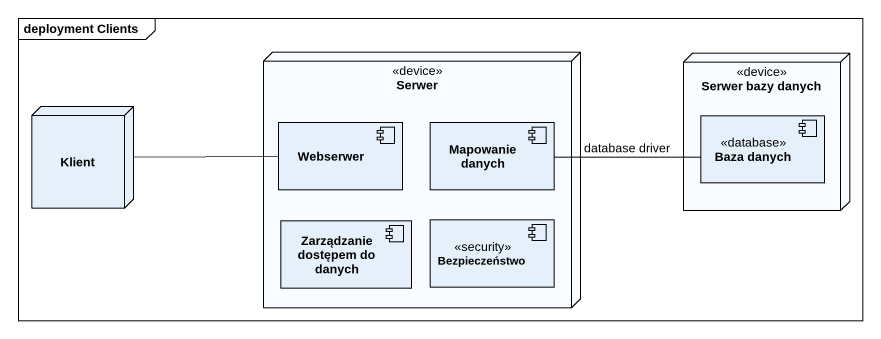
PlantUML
@startuml
mainframe deployment Clients
node Serwer <<device>> {
  component Webserwer
  component "Mapowanie danych" as Mapowanie_danych
  component "Zarządzanie dostępem do danych" as Zarządzanie_dostępem_do
  component Bezpieczeństwo <<security>>
}
node "Serwer bazy danych" as Serwer_bazy_danych <<device>> {
  component "Baza danych" as Baza_danych <<database>>
}
node Klient
Klient -right- Webserwer
Mapowanie_danych -right- Baza_danych : database driver
@enduml
